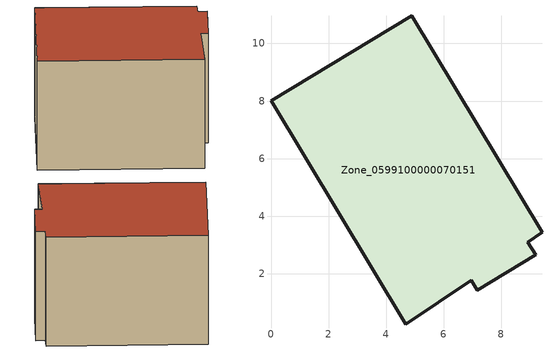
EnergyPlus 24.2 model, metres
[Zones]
Zone_0599100000070151
 floor ground (C_G): 8.93,3.1 9.2,2.66 7.17,1.42 6.95,1.76 4.69,0.23 0,8.02 4.89,10.97 9.42,3.43 z0
 wall outside (C_F): 0,8.02 4.69,0.23 6.95,1.76 7.17,1.42 9.2,2.66 8.93,3.1 9.42,3.43 4.89,10.97 0,8.02 z0:6.85
 roof outside (C_R): 7.17,1.42 9.2,2.66 8.93,3.1 9.42,3.43 4.89,10.97 0,8.02 4.69,0.23 6.95,1.76 z6.85
[BUILDING]
Pand.0599100000070151: North Axis=0; Terrain=City; Loads Convergence Tolerance Value=0.04; Temperature Convergence Tolerance Value=0.4; Solar Distribution=FullExterior; Maximum Number of Warmup Days=25; Minimum Number of Warmup Days=1
[Site:Location]
Rotterdam.The.Hague.AP_ZH_NLD Design_Conditions: Latitude=51.96; Longitude=4.45; Time Zone=1; Elevation=-4.5
[SITE:GROUNDTEMPERATURE:BUILDINGSURFACE]
18, 18, 18, 18, 18, 18, 18, 18, 18, 18, 18, 18
[MATERIAL] Thermal Absorptance=0.9; Solar Absorptance=0.7; Visible Absorptance=0.7
Name | Roughness | Thickness | Conductivity | Density | Specific Heat
G.TI.1946 | MediumSmooth | 0.15 | 1 | 540 | 1210
F.TI.1946 | Rough | 0.3 | 0.857143 | 1920 | 840
R.TI.1946 | MediumRough | 0.2 | 0.1 | 1500 | 1000
[CONSTRUCTION]
C_G: G.TI.1946
C_F: F.TI.1946
C_R: R.TI.1946
[ZONE]
Zone_0599100000070151: Type=1; Multiplier=1; Ceiling Height=Autocalculate; Volume=Autocalculate; Floor Area=autocalculate; Part of Total Floor Area=Yes
[ZONEINFILTRATION:DESIGNFLOWRATE]
Infil_Zone_0599100000070151: Zone or ZoneList or Space or SpaceList=Zone_0599100000070151; Schedule=AlwaysOn; Design Flow Rate Calculation Method=Flow/Area; Flow Rate per Floor Area=0.003; Constant Term Coefficient=1; Temperature Term Coefficient=0; Velocity Term Coefficient=0; Velocity Squared Term Coefficient=0
[HVACTEMPLATE:ZONE:IDEALLOADSAIRSYSTEM]
Zone_0599100000070151: Maximum Heating Supply Air Temperature=50; Minimum Cooling Supply Air Temperature=13; Maximum Heating Supply Air Humidity Ratio=0.0156; Minimum Cooling Supply Air Humidity Ratio=0.0077; Heating Limit=NoLimit; Cooling Limit=NoLimit; Dehumidification Control Type=ConstantSensibleHeatRatio; Cooling Sensible Heat Ratio=0.7; Dehumidification Setpoint=60; Humidification Control Type=None; Humidification Setpoint=30; Outdoor Air Method=None; Outdoor Air Flow Rate per Person=0.00944; Outdoor Air Flow Rate per Zone Floor Area=0; Outdoor Air Flow Rate per Zone=0; Demand Controlled Ventilation Type=None; Outdoor Air Economizer Type=NoEconomizer; Heat Recovery Type=None; Sensible Heat Recovery Effectiveness=0.7; Latent Heat Recovery Effectiveness=0.65
[ZONECONTROL:THERMOSTAT]
ThermostatControl_Zone_0599100000070151: Zone or ZoneList=Zone_0599100000070151; Control Type Schedule=DualSetpointControlType; Control 1=Thermostat_Zone_0599100000070151; Temperature Difference Between Cutout And Setpoint=0
[THERMOSTATSETPOINT:DUALSETPOINT]
Thermostat_Zone_0599100000070151: Heating Setpoint Temperature Schedule=HeatingSetpoint_Zone_0599100000070151; Cooling Setpoint Temperature Schedule=CoolingSetpoint_Zone_0599100000070151
[SCHEDULE:COMPACT]
HeatingSetpoint_Zone_0599100000070151: Through: 12/31, For: AllDays, Until: 24:00, 21
CoolingSetpoint_Zone_0599100000070151: Through: 12/31, For: AllDays, Until: 24:00, 24
DualSetpointControlType: Through: 12/31, For: AllDays, Until: 24:00, 4
AlwaysOn: Through: 12/31, For: AllDays, Until: 24:00, 1
